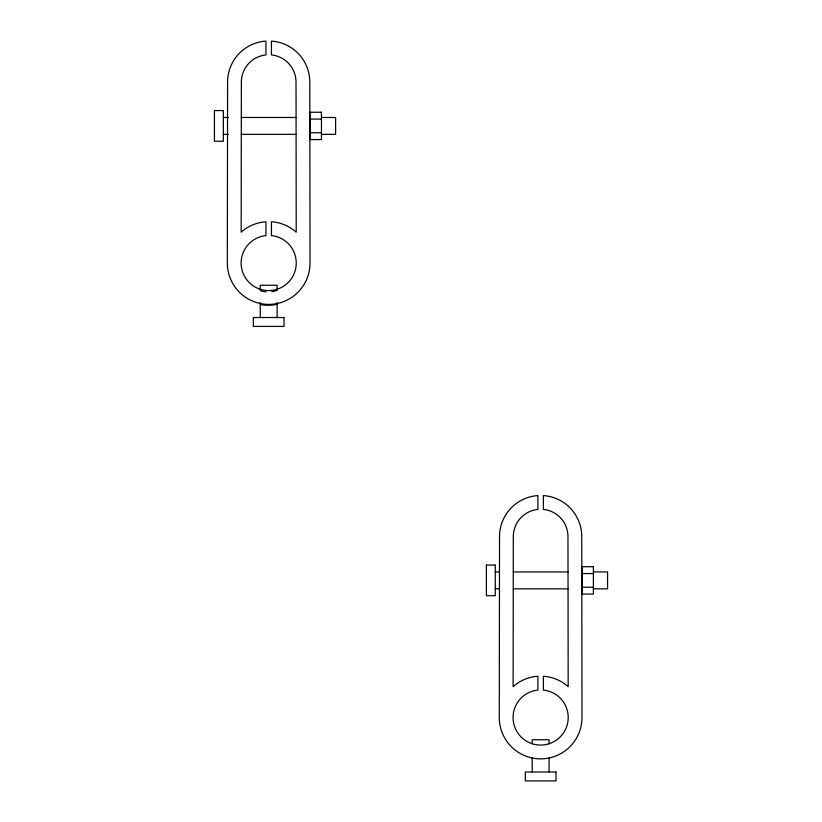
<?xml version="1.0" encoding="UTF-8"?>
<svg xmlns="http://www.w3.org/2000/svg" width="822" height="822" viewBox="0 0 822 822"><rect width="100%" height="100%" fill="white"/><g stroke="black" fill="none" stroke-linecap="round" stroke-linejoin="round"><path stroke-width="1.23" d="M223.337 117.474L228.444 117.474M241.206 117.474L296.064 117.474M321.577 117.474L335.612 117.474L335.612 134.346L321.577 134.346M310.182 119.077L321.453 119.077M310.182 132.743L321.453 132.743M223.337 134.346L228.444 134.346M241.206 134.346L296.064 134.346M486.388 565.043L495.296 565.043M495.296 571.937L499.488 571.937M513.267 571.937L568.023 571.937M593.402 571.937L607.571 571.937L607.571 588.829L593.402 588.829M582.13 573.551L593.402 573.551M582.13 587.227L593.402 587.227M495.296 588.829L499.457 588.829M513.247 588.829L568.043 588.829M549.086 743.756L549.086 739.749L532.224 739.749L532.194 743.756M549.086 757.987L549.086 771.992M532.194 757.987L532.194 771.992M495.296 565.104L495.296 595.724L486.388 595.724L486.388 565.104M277.127 290.228L277.127 285.265L260.255 285.265L260.255 290.228M277.127 302.63L277.127 317.518M260.255 302.63L260.255 317.518M276.86 303.524A8.425 1.325 -0.7 0 1 268.106 305.27A8.425 1.325 -0.7 0 1 260.882 303.544M276.778 289.303A8.354 1.942 -1.1 0 1 271.887 291.676M266.03 291.831A8.354 1.942 -1.1 0 1 260.975 289.334M227.581 82.108L227.345 262.927A41.347 41.347 0 0 0 268.691 304.387A41.347 41.347 0 0 0 310.038 262.927L309.802 82.108A41.11 41.11 0 0 0 271.445 41.1L271.445 54.93A27.332 27.332 0 0 1 296.023 82.118L296.218 232.174A41.347 41.347 0 0 0 271.445 221.776L271.445 235.606A27.568 27.568 0 0 1 292.087 277.61A27.568 27.568 0 0 1 245.295 277.61A27.568 27.568 0 0 1 265.938 235.606L265.938 221.776A41.347 41.347 0 0 0 241.165 232.174L241.36 82.118A27.332 27.332 0 0 1 265.938 54.93L265.938 41.1A41.11 41.11 0 0 0 227.581 82.108M499.529 536.591L499.293 717.401A41.347 41.347 0 0 0 540.64 758.86A41.347 41.347 0 0 0 581.997 717.401L581.75 536.591A41.11 41.11 0 0 0 543.383 495.584L543.404 509.404A27.332 27.332 0 0 1 567.971 536.602L568.166 686.658A41.347 41.347 0 0 0 543.404 676.249L543.404 690.079A27.568 27.568 0 0 1 564.046 732.083A27.568 27.568 0 0 1 517.244 732.083A27.568 27.568 0 0 1 537.886 690.079L537.886 676.249A41.347 41.347 0 0 0 513.113 686.658L513.318 536.602A27.332 27.332 0 0 1 537.886 509.404L537.886 495.574A41.11 41.11 0 0 0 499.529 536.591M223.337 110.569L214.429 110.569L214.429 141.25L223.337 141.25L223.337 110.569M321.453 112.244L310.182 112.244L310.182 139.576L321.453 139.576L321.453 112.244M284.032 317.518L253.351 317.518L253.351 326.426L284.032 326.426L284.032 317.518M593.402 566.718L582.13 566.718L582.13 594.059L593.402 594.059L593.402 566.718M555.98 771.992L525.35 771.992L525.299 780.9L555.98 780.9L555.98 771.992"/></g></svg>
